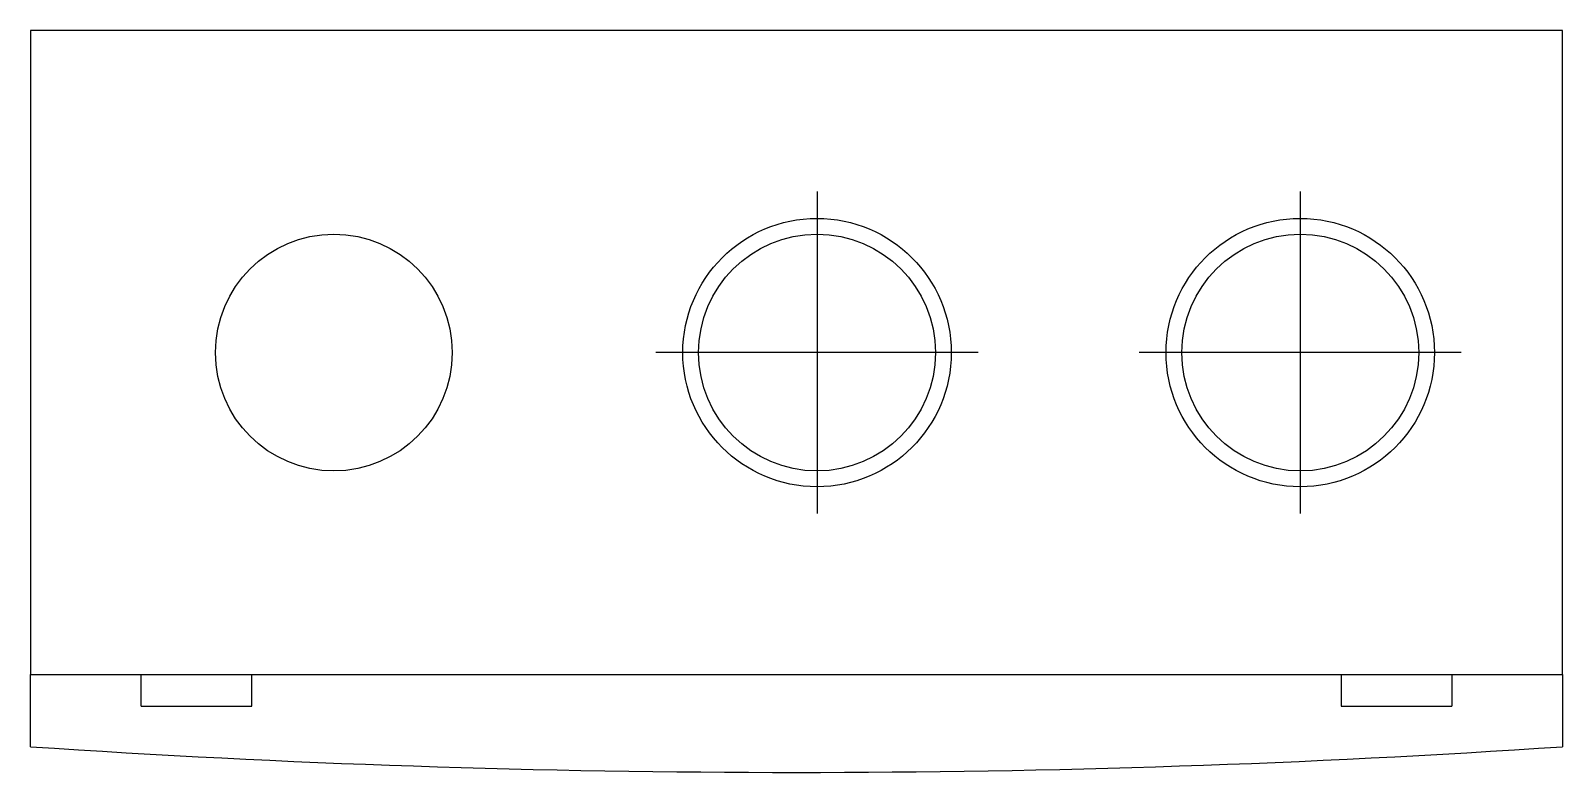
# Model space of a CAD drawing. Header units: millimetres. Extents: x -10449 to -9964, y 14195 to 14430.
import ezdxf

# ---------------------------------------------------------------- set-up
doc = ezdxf.new("R2010")
doc.units = ezdxf.units.MM
doc.header["$LTSCALE"] = 100
doc.header["$MEASUREMENT"] = 0
doc.linetypes.add('CENTER', pattern=[32.5, 30, -1, 0.5, -1])
doc.layers.add('SYMBOL', color=6, linetype='ByLayer')

msp = doc.modelspace()

# ---------------------------------------------------------------- linework, layer by layer
at = {"layer": 'SYMBOL', "color": 1, "linetype": 'CENTER'}
for p, q in [((-10199.96, 14379.35), (-10199.96, 14277.35)), ((-10046.96, 14379.35), (-10046.96, 14277.35)), ((-10148.96, 14328.35), (-10250.96, 14328.35)), ((-9995.96, 14328.35), (-10097.96, 14328.35))]:
    msp.add_line(p, q, dxfattribs=at)
at = {"layer": 'SYMBOL'}
for p, q in [((-10448.96, 14203.49), (-10448.96, 14226.35)), ((-10448.96, 14203.49), (-10448.96, 14226.35)), ((-10413.96, 14216.35), (-10413.96, 14226.35)), ((-10413.96, 14226.35), (-10378.96, 14226.35)), ((-10378.96, 14216.35), (-10378.96, 14226.35)), ((-10033.96, 14226.35), (-10033.96, 14216.35)), ((-10033.96, 14226.35), (-9998.96, 14226.35)), ((-9998.96, 14226.35), (-9998.96, 14216.35)), ((-9963.96, 14226.35), (-9963.96, 14203.49)), ((-10413.96, 14216.35), (-10378.96, 14216.35)), ((-10033.96, 14216.35), (-9998.96, 14216.35))]:
    msp.add_line(p, q, dxfattribs=at)
msp.add_lwpolyline([(-10448.96, 14226.35), (-9963.96, 14226.35), (-9963.96, 14430.35), (-10448.96, 14430.35)], close=True, dxfattribs=at)
for centre, radius in [((-10199.96, 14328.35), 42.5), ((-10046.96, 14328.35), 42.5), ((-10352.96, 14328.35), 37.5), ((-10199.96, 14328.35), 37.5), ((-10046.96, 14328.35), 37.5)]:
    msp.add_circle(centre, radius, dxfattribs=at)
msp.add_arc((-10206.46, 17814.88), 3619.53, 266.15844, 273.84156, dxfattribs=at)

doc.saveas('drawing.dxf')
